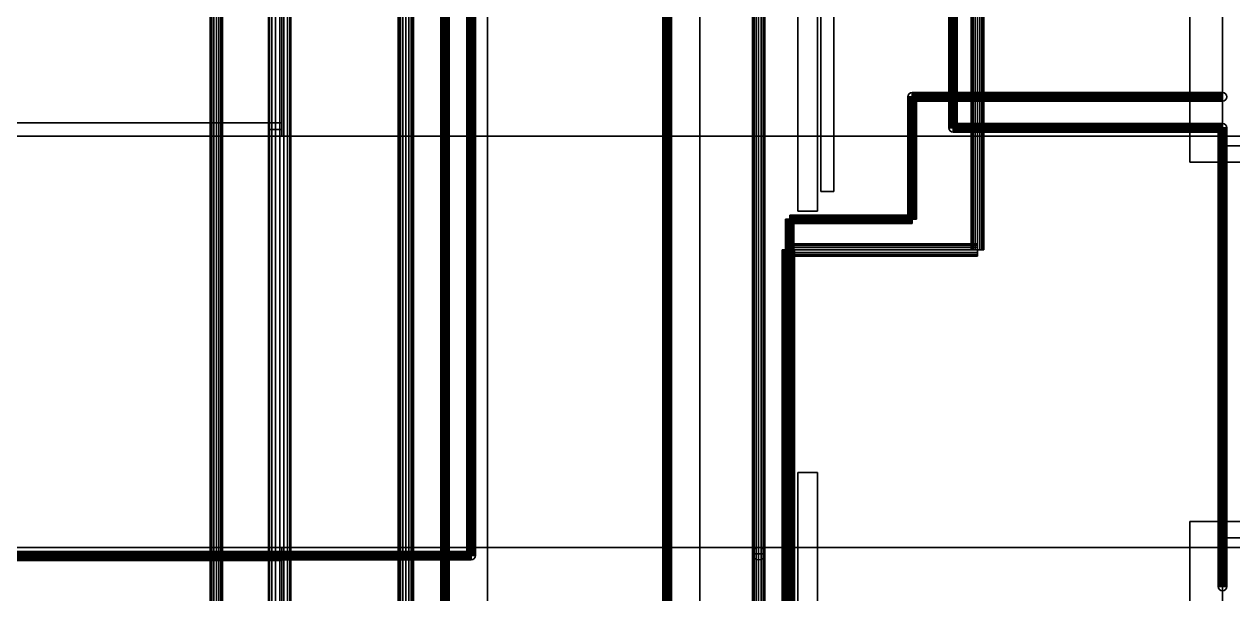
# Model space of a CAD drawing. Header units: millimetres. Extents: x 8500 to 19000, y -3980 to 3980.
# Drawn here: x 11632 to 15332, y -772 to 972 of the extents above; entities that cross this region are included whole.
import ezdxf

# ---------------------------------------------------------------- set-up
doc = ezdxf.new("R2010")
doc.units = ezdxf.units.MM
doc.layers.add('EQUIPMENT', color=7, linetype='Continuous')
doc.layers.add('FUEL', color=7, linetype='Continuous')

msp = doc.modelspace()

# ---------------------------------------------------------------- linework, layer by layer
at = {"layer": 'EQUIPMENT'}
for points in [[(8500, -3980, 880), (19000, -3980, 880), (19000, 3980, 880), (8500, 3980, 880)], [(8500, -3980, 900), (8500, 3980, 900), (19000, 3980, 900), (19000, -3980, 900)], [(14000, 400, 800), (14060, 400, 800), (14060, 3400, 800), (14000, 3400, 800)], [(14000, 400, 2800), (14000, 3400, 2800), (14060, 3400, 2800), (14060, 400, 2800)], [(14000, 400, 800), (14000, 3400, 800), (14000, 3400, 2800), (14000, 400, 2800)], [(14060, 400, 800), (14060, 400, 2800), (14060, 3400, 2800), (14060, 3400, 800)], [(12380, 650, 900), (12420, 650, 900), (12420, 2450, 900), (12380, 2450, 900)], [(12380, 650, 1850), (12380, 2450, 1850), (12420, 2450, 1850), (12420, 650, 1850)], [(12380, 650, 900), (12380, 2450, 900), (12380, 2450, 1850), (12380, 650, 1850)], [(12420, 650, 900), (12420, 650, 1850), (12420, 2450, 1850), (12420, 2450, 900)], [(15200, 550, 900), (16050, 550, 900), (16050, 2400, 900), (15200, 2400, 900)], [(15200, 550, 1100), (15200, 2400, 1100), (16050, 2400, 1100), (16050, 550, 1100)], [(15200, 550, 900), (15200, 2400, 900), (15200, 2400, 1100), (15200, 550, 1100)], [(13050, -2100, 900), (13700, -2100, 900), (13700, 2100, 900), (13050, 2100, 900)], [(13050, -2100, 2650), (13050, 2100, 2650), (13700, 2100, 2650), (13700, -2100, 2650)], [(13050, -2100, 900), (13050, 2100, 900), (13050, 2100, 2650), (13050, -2100, 2650)], [(13700, -2100, 900), (13700, -2100, 2650), (13700, 2100, 2650), (13700, 2100, 900)], [(15300, 600, 1420), (15950, 600, 1420), (15950, 1750, 1420), (15300, 1750, 1420)], [(15300, 600, 1850), (15300, 1750, 1850), (15950, 1750, 1850), (15950, 600, 1850)], [(15300, 600, 1420), (15300, 1750, 1420), (15300, 1750, 1850), (15300, 600, 1850)], [(14070, 460, 920), (14110, 460, 920), (14110, 1260, 920), (14070, 1260, 920)], [(14070, 460, 2800), (14070, 1260, 2800), (14110, 1260, 2800), (14110, 460, 2800)], [(14070, 460, 920), (14070, 1260, 920), (14070, 1260, 2800), (14070, 460, 2800)], [(14110, 460, 920), (14110, 460, 2800), (14110, 1260, 2800), (14110, 1260, 920)], [(9280, 630, 900), (12420, 630, 900), (12420, 670, 900), (9280, 670, 900)], [(9280, 630, 1850), (9280, 670, 1850), (12420, 670, 1850), (12420, 630, 1850)], [(9280, 670, 900), (12420, 670, 900), (12420, 670, 1850), (9280, 670, 1850)], [(12420, 630, 900), (12420, 630, 1850), (12420, 670, 1850), (12420, 670, 900)], [(8500, -630, 900), (19000, -630, 900), (19000, 630, 900), (8500, 630, 900)], [(8500, -630, 2650), (8500, 630, 2650), (19000, 630, 2650), (19000, -630, 2650)], [(8500, 630, 900), (19000, 630, 900), (19000, 630, 2650), (8500, 630, 2650)], [(9280, 630, 900), (9280, 630, 1850), (12420, 630, 1850), (12420, 630, 900)], [(12380, 650, 900), (12380, 650, 1850), (12420, 650, 1850), (12420, 650, 900)], [(15300, 600, 1420), (15300, 600, 1850), (15950, 600, 1850), (15950, 600, 1420)], [(15200, 550, 900), (15200, 550, 1100), (16050, 550, 1100), (16050, 550, 900)], [(14070, 460, 920), (14070, 460, 2800), (14110, 460, 2800), (14110, 460, 920)], [(14000, 400, 800), (14000, 400, 2800), (14060, 400, 2800), (14060, 400, 800)], [(14000, -3980, 800), (14060, -3980, 800), (14060, -400, 800), (14000, -400, 800)], [(14000, -3980, 2800), (14000, -400, 2800), (14060, -400, 2800), (14060, -3980, 2800)], [(14000, -400, 800), (14060, -400, 800), (14060, -400, 2800), (14000, -400, 2800)], [(14000, -3980, 800), (14000, -400, 800), (14000, -400, 2800), (14000, -3980, 2800)], [(14060, -3980, 800), (14060, -3980, 2800), (14060, -400, 2800), (14060, -400, 800)], [(15200, -2400, 900), (16050, -2400, 900), (16050, -550, 900), (15200, -550, 900)], [(15200, -2400, 1100), (15200, -550, 1100), (16050, -550, 1100), (16050, -2400, 1100)], [(15200, -550, 900), (16050, -550, 900), (16050, -550, 1100), (15200, -550, 1100)], [(15200, -2400, 900), (15200, -550, 900), (15200, -550, 1100), (15200, -2400, 1100)], [(15300, -1750, 1420), (15950, -1750, 1420), (15950, -600, 1420), (15300, -600, 1420)], [(15300, -1750, 1850), (15300, -600, 1850), (15950, -600, 1850), (15950, -1750, 1850)], [(15300, -600, 1420), (15950, -600, 1420), (15950, -600, 1850), (15300, -600, 1850)], [(15300, -1750, 1420), (15300, -600, 1420), (15300, -600, 1850), (15300, -1750, 1850)], [(8500, -630, 900), (8500, -630, 2650), (19000, -630, 2650), (19000, -630, 900)], [(9280, -670, 900), (12420, -670, 900), (12420, -630, 900), (9280, -630, 900)], [(9280, -670, 1850), (9280, -630, 1850), (12420, -630, 1850), (12420, -670, 1850)], [(9280, -630, 900), (12420, -630, 900), (12420, -630, 1850), (9280, -630, 1850)], [(12380, -2450, 900), (12420, -2450, 900), (12420, -650, 900), (12380, -650, 900)], [(12380, -2450, 1850), (12380, -650, 1850), (12420, -650, 1850), (12420, -2450, 1850)], [(12380, -650, 900), (12420, -650, 900), (12420, -650, 1850), (12380, -650, 1850)], [(12380, -2450, 900), (12380, -650, 900), (12380, -650, 1850), (12380, -2450, 1850)], [(12420, -670, 900), (12420, -670, 1850), (12420, -630, 1850), (12420, -630, 900)], [(12420, -2450, 900), (12420, -2450, 1850), (12420, -650, 1850), (12420, -650, 900)], [(9280, -670, 900), (9280, -670, 1850), (12420, -670, 1850), (12420, -670, 900)]]:
    msp.add_3dface(points, dxfattribs=at)
at = {"layer": 'FUEL'}
for points in [[(12382.6, 3840, 2713), (12380, 3840, 2700), (12380, -2250, 2700), (12382.6, -2250, 2713)], [(12380, 3840, 2700), (12382.6, 3840, 2687), (12382.6, -2250, 2687), (12380, -2250, 2700)], [(12390, 3840, 2724), (12382.6, 3840, 2713), (12382.6, -2250, 2713), (12390, -2250, 2724)], [(12382.6, 3840, 2687), (12390, 3840, 2676), (12390, -2250, 2676), (12382.6, -2250, 2687)], [(12401, 3840, 2731.4), (12390, 3840, 2724), (12390, -2250, 2724), (12401, -2250, 2731.4)], [(12390, 3840, 2676), (12401, 3840, 2668.6), (12401, -2250, 2668.6), (12390, -2250, 2676)], [(12414, 3840, 2734), (12401, 3840, 2731.4), (12401, -2250, 2731.4), (12414, -2250, 2734)], [(12401, 3840, 2668.6), (12414, 3840, 2666), (12414, -2250, 2666), (12401, -2250, 2668.6)], [(12427, 3840, 2731.4), (12414, 3840, 2734), (12414, -2250, 2734), (12427, -2250, 2731.4)], [(12414, 3840, 2666), (12427, 3840, 2668.6), (12427, -2250, 2668.6), (12414, -2250, 2666)], [(12438, 3840, 2724), (12427, 3840, 2731.4), (12427, -2250, 2731.4), (12438, -2250, 2724)], [(12427, 3840, 2668.6), (12438, 3840, 2676), (12438, -2250, 2676), (12427, -2250, 2668.6)], [(12445.4, 3840, 2713), (12438, 3840, 2724), (12438, -2250, 2724), (12445.4, -2250, 2713)], [(12438, 3840, 2676), (12445.4, 3840, 2687), (12445.4, -2250, 2687), (12438, -2250, 2676)], [(12448, 3840, 2700), (12445.4, 3840, 2713), (12445.4, -2250, 2713), (12448, -2250, 2700)], [(12445.4, 3840, 2687), (12448, 3840, 2700), (12448, -2250, 2700), (12445.4, -2250, 2687)], [(14532.4, 281, 2678.3), (14531, 281, 2671), (14531, 3830, 2671), (14532.4, 3830, 2678.3)], [(14531, 281, 2671), (14532.4, 281, 2663.7), (14532.4, 3830, 2663.7), (14531, 3830, 2671)], [(14536.6, 281, 2684.4), (14532.4, 281, 2678.3), (14532.4, 3830, 2678.3), (14536.6, 3830, 2684.4)], [(14532.4, 281, 2663.7), (14536.6, 281, 2657.6), (14536.6, 3830, 2657.6), (14532.4, 3830, 2663.7)], [(14542.7, 281, 2688.6), (14536.6, 281, 2684.4), (14536.6, 3830, 2684.4), (14542.7, 3830, 2688.6)], [(14536.6, 281, 2657.6), (14542.7, 281, 2653.4), (14542.7, 3830, 2653.4), (14536.6, 3830, 2657.6)], [(14550, 281, 2690), (14542.7, 281, 2688.6), (14542.7, 3830, 2688.6), (14550, 3830, 2690)], [(14542.7, 281, 2653.4), (14550, 281, 2652), (14550, 3830, 2652), (14542.7, 3830, 2653.4)], [(14557.3, 281, 2688.6), (14550, 281, 2690), (14550, 3830, 2690), (14557.3, 3830, 2688.6)], [(14550, 281, 2652), (14557.3, 281, 2653.4), (14557.3, 3830, 2653.4), (14550, 3830, 2652)], [(14563.4, 281, 2684.4), (14557.3, 281, 2688.6), (14557.3, 3830, 2688.6), (14563.4, 3830, 2684.4)], [(14557.3, 281, 2653.4), (14563.4, 281, 2657.6), (14563.4, 3830, 2657.6), (14557.3, 3830, 2653.4)], [(14567.6, 281, 2678.3), (14563.4, 281, 2684.4), (14563.4, 3830, 2684.4), (14567.6, 3830, 2678.3)], [(14563.4, 281, 2657.6), (14567.6, 281, 2663.7), (14567.6, 3830, 2663.7), (14563.4, 3830, 2657.6)], [(14569, 281, 2671), (14567.6, 281, 2678.3), (14567.6, 3830, 2678.3), (14569, 3830, 2671)], [(14567.6, 281, 2663.7), (14569, 281, 2671), (14569, 3830, 2671), (14567.6, 3830, 2663.7)], [(12202.4, 3710, 2688.3), (12201, 3710, 2681), (12201, -3170, 2681), (12202.4, -3170, 2688.3)], [(12201, 3710, 2681), (12202.4, 3710, 2673.7), (12202.4, -3170, 2673.7), (12201, -3170, 2681)], [(12206.6, 3710, 2694.4), (12202.4, 3710, 2688.3), (12202.4, -3170, 2688.3), (12206.6, -3170, 2694.4)], [(12202.4, 3710, 2673.7), (12206.6, 3710, 2667.6), (12206.6, -3170, 2667.6), (12202.4, -3170, 2673.7)], [(12212.7, 3710, 2698.6), (12206.6, 3710, 2694.4), (12206.6, -3170, 2694.4), (12212.7, -3170, 2698.6)], [(12206.6, 3710, 2667.6), (12212.7, 3710, 2663.4), (12212.7, -3170, 2663.4), (12206.6, -3170, 2667.6)], [(12220, 3710, 2700), (12212.7, 3710, 2698.6), (12212.7, -3170, 2698.6), (12220, -3170, 2700)], [(12212.7, 3710, 2663.4), (12220, 3710, 2662), (12220, -3170, 2662), (12212.7, -3170, 2663.4)], [(12227.3, 3710, 2698.6), (12220, 3710, 2700), (12220, -3170, 2700), (12227.3, -3170, 2698.6)], [(12220, 3710, 2662), (12227.3, 3710, 2663.4), (12227.3, -3170, 2663.4), (12220, -3170, 2662)], [(12233.4, 3710, 2694.4), (12227.3, 3710, 2698.6), (12227.3, -3170, 2698.6), (12233.4, -3170, 2694.4)], [(12227.3, 3710, 2663.4), (12233.4, 3710, 2667.6), (12233.4, -3170, 2667.6), (12227.3, -3170, 2663.4)], [(12237.6, 3710, 2688.3), (12233.4, 3710, 2694.4), (12233.4, -3170, 2694.4), (12237.6, -3170, 2688.3)], [(12233.4, 3710, 2667.6), (12237.6, 3710, 2673.7), (12237.6, -3170, 2673.7), (12233.4, -3170, 2667.6)], [(12239, 3710, 2681), (12237.6, 3710, 2688.3), (12237.6, -3170, 2688.3), (12239, -3170, 2681)], [(12237.6, 3710, 2673.7), (12239, 3710, 2681), (12239, -3170, 2681), (12237.6, -3170, 2673.7)], [(13588, -2780, 2705), (13587, -2780, 2700), (13587, 3500, 2700), (13588, 3500, 2705)], [(13587, -2780, 2700), (13588, -2780, 2695), (13588, 3500, 2695), (13587, 3500, 2700)], [(13590.8, -2780, 2709.2), (13588, -2780, 2705), (13588, 3500, 2705), (13590.8, 3500, 2709.2)], [(13588, -2780, 2695), (13590.8, -2780, 2690.8), (13590.8, 3500, 2690.8), (13588, 3500, 2695)], [(13595, -2780, 2712), (13590.8, -2780, 2709.2), (13590.8, 3500, 2709.2), (13595, 3500, 2712)], [(13590.8, -2780, 2690.8), (13595, -2780, 2688), (13595, 3500, 2688), (13590.8, 3500, 2690.8)], [(13600, -2780, 2713), (13595, -2780, 2712), (13595, 3500, 2712), (13600, 3500, 2713)], [(13595, -2780, 2688), (13600, -2780, 2687), (13600, 3500, 2687), (13595, 3500, 2688)], [(13605, -2780, 2712), (13600, -2780, 2713), (13600, 3500, 2713), (13605, 3500, 2712)], [(13600, -2780, 2687), (13605, -2780, 2688), (13605, 3500, 2688), (13600, 3500, 2687)], [(13609.2, -2780, 2709.2), (13605, -2780, 2712), (13605, 3500, 2712), (13609.2, 3500, 2709.2)], [(13605, -2780, 2688), (13609.2, -2780, 2690.8), (13609.2, 3500, 2690.8), (13605, 3500, 2688)], [(13612, -2780, 2705), (13609.2, -2780, 2709.2), (13609.2, 3500, 2709.2), (13612, 3500, 2705)], [(13609.2, -2780, 2690.8), (13612, -2780, 2695), (13612, 3500, 2695), (13609.2, 3500, 2690.8)], [(13613, -2780, 2700), (13612, -2780, 2705), (13612, 3500, 2705), (13613, 3500, 2700)], [(13612, -2780, 2695), (13613, -2780, 2700), (13613, 3500, 2700), (13612, 3500, 2695)], [(14463, 3500, 2705), (14462, 3500, 2700), (14462, 655, 2700), (14463, 655, 2705)], [(14462, 3500, 2700), (14463, 3500, 2695), (14463, 655, 2695), (14462, 655, 2700)], [(14465.8, 3500, 2709.2), (14463, 3500, 2705), (14463, 655, 2705), (14465.8, 655, 2709.2)], [(14463, 3500, 2695), (14465.8, 3500, 2690.8), (14465.8, 655, 2690.8), (14463, 655, 2695)], [(14470, 3500, 2712), (14465.8, 3500, 2709.2), (14465.8, 655, 2709.2), (14470, 655, 2712)], [(14465.8, 3500, 2690.8), (14470, 3500, 2688), (14470, 655, 2688), (14465.8, 655, 2690.8)], [(14475, 3500, 2713), (14470, 3500, 2712), (14470, 655, 2712), (14475, 655, 2713)], [(14470, 3500, 2688), (14475, 3500, 2687), (14475, 655, 2687), (14470, 655, 2688)], [(14480, 3500, 2712), (14475, 3500, 2713), (14475, 655, 2713), (14480, 655, 2712)], [(14475, 3500, 2687), (14480, 3500, 2688), (14480, 655, 2688), (14475, 655, 2687)], [(14484.2, 3500, 2709.2), (14480, 3500, 2712), (14480, 655, 2712), (14484.2, 655, 2709.2)], [(14480, 3500, 2688), (14484.2, 3500, 2690.8), (14484.2, 655, 2690.8), (14480, 655, 2688)], [(14487, 3500, 2705), (14484.2, 3500, 2709.2), (14484.2, 655, 2709.2), (14487, 655, 2705)], [(14484.2, 3500, 2690.8), (14487, 3500, 2695), (14487, 655, 2695), (14484.2, 655, 2690.8)], [(14488, 3500, 2700), (14487, 3500, 2705), (14487, 655, 2705), (14488, 655, 2700)], [(14487, 3500, 2695), (14488, 3500, 2700), (14488, 655, 2700), (14487, 655, 2695)], [(12988, -655, 2705), (12987, -655, 2700), (12987, 3050, 2700), (12988, 3050, 2705)], [(12987, -655, 2700), (12988, -655, 2695), (12988, 3050, 2695), (12987, 3050, 2700)], [(12990.8, -655, 2709.2), (12988, -655, 2705), (12988, 3050, 2705), (12990.8, 3050, 2709.2)], [(12988, -655, 2695), (12990.8, -655, 2690.8), (12990.8, 3050, 2690.8), (12988, 3050, 2695)], [(12995, -655, 2712), (12990.8, -655, 2709.2), (12990.8, 3050, 2709.2), (12995, 3050, 2712)], [(12990.8, -655, 2690.8), (12995, -655, 2688), (12995, 3050, 2688), (12990.8, 3050, 2690.8)], [(13000, -655, 2713), (12995, -655, 2712), (12995, 3050, 2712), (13000, 3050, 2713)], [(12995, -655, 2688), (13000, -655, 2687), (13000, 3050, 2687), (12995, 3050, 2688)], [(13005, -655, 2712), (13000, -655, 2713), (13000, 3050, 2713), (13005, 3050, 2712)], [(13000, -655, 2687), (13005, -655, 2688), (13005, 3050, 2688), (13000, 3050, 2687)], [(13009.2, -655, 2709.2), (13005, -655, 2712), (13005, 3050, 2712), (13009.2, 3050, 2709.2)], [(13005, -655, 2688), (13009.2, -655, 2690.8), (13009.2, 3050, 2690.8), (13005, 3050, 2688)], [(13012, -655, 2705), (13009.2, -655, 2709.2), (13009.2, 3050, 2709.2), (13012, 3050, 2705)], [(13009.2, -655, 2690.8), (13012, -655, 2695), (13012, 3050, 2695), (13009.2, 3050, 2690.8)], [(13013, -655, 2700), (13012, -655, 2705), (13012, 3050, 2705), (13013, 3050, 2700)], [(13012, -655, 2695), (13013, -655, 2700), (13013, 3050, 2700), (13012, 3050, 2695)], [(12908, 2850, 2680), (12907, 2850, 2675), (12907, -3170, 2675), (12908, -3170, 2680)], [(12907, 2850, 2675), (12908, 2850, 2670), (12908, -3170, 2670), (12907, -3170, 2675)], [(12910.8, 2850, 2684.2), (12908, 2850, 2680), (12908, -3170, 2680), (12910.8, -3170, 2684.2)], [(12908, 2850, 2670), (12910.8, 2850, 2665.8), (12910.8, -3170, 2665.8), (12908, -3170, 2670)], [(12915, 2850, 2687), (12910.8, 2850, 2684.2), (12910.8, -3170, 2684.2), (12915, -3170, 2687)], [(12910.8, 2850, 2665.8), (12915, 2850, 2663), (12915, -3170, 2663), (12910.8, -3170, 2665.8)], [(12920, 2850, 2688), (12915, 2850, 2687), (12915, -3170, 2687), (12920, -3170, 2688)], [(12915, 2850, 2663), (12920, 2850, 2662), (12920, -3170, 2662), (12915, -3170, 2663)], [(12925, 2850, 2687), (12920, 2850, 2688), (12920, -3170, 2688), (12925, -3170, 2687)], [(12920, 2850, 2662), (12925, 2850, 2663), (12925, -3170, 2663), (12920, -3170, 2662)], [(12929.2, 2850, 2684.2), (12925, 2850, 2687), (12925, -3170, 2687), (12929.2, -3170, 2684.2)], [(12925, 2850, 2663), (12929.2, 2850, 2665.8), (12929.2, -3170, 2665.8), (12925, -3170, 2663)], [(12932, 2850, 2680), (12929.2, 2850, 2684.2), (12929.2, -3170, 2684.2), (12932, -3170, 2680)], [(12929.2, 2850, 2665.8), (12932, 2850, 2670), (12932, -3170, 2670), (12929.2, -3170, 2665.8)], [(12933, 2850, 2675), (12932, 2850, 2680), (12932, -3170, 2680), (12933, -3170, 2675)], [(12932, 2850, 2670), (12933, 2850, 2675), (12933, -3170, 2675), (12932, -3170, 2670)], [(13862.4, -649, 2678.3), (13861, -649, 2671), (13861, 2281, 2671), (13862.4, 2281, 2678.3)], [(13861, -649, 2671), (13862.4, -649, 2663.7), (13862.4, 2281, 2663.7), (13861, 2281, 2671)], [(13866.6, -649, 2684.4), (13862.4, -649, 2678.3), (13862.4, 2281, 2678.3), (13866.6, 2281, 2684.4)], [(13862.4, -649, 2663.7), (13866.6, -649, 2657.6), (13866.6, 2281, 2657.6), (13862.4, 2281, 2663.7)], [(13872.7, -649, 2688.6), (13866.6, -649, 2684.4), (13866.6, 2281, 2684.4), (13872.7, 2281, 2688.6)], [(13866.6, -649, 2657.6), (13872.7, -649, 2653.4), (13872.7, 2281, 2653.4), (13866.6, 2281, 2657.6)], [(13880, -649, 2690), (13872.7, -649, 2688.6), (13872.7, 2281, 2688.6), (13880, 2281, 2690)], [(13872.7, -649, 2653.4), (13880, -649, 2652), (13880, 2281, 2652), (13872.7, 2281, 2653.4)], [(13887.3, -649, 2688.6), (13880, -649, 2690), (13880, 2281, 2690), (13887.3, 2281, 2688.6)], [(13880, -649, 2652), (13887.3, -649, 2653.4), (13887.3, 2281, 2653.4), (13880, 2281, 2652)], [(13893.4, -649, 2684.4), (13887.3, -649, 2688.6), (13887.3, 2281, 2688.6), (13893.4, 2281, 2684.4)], [(13887.3, -649, 2653.4), (13893.4, -649, 2657.6), (13893.4, 2281, 2657.6), (13887.3, 2281, 2653.4)], [(13897.6, -649, 2678.3), (13893.4, -649, 2684.4), (13893.4, 2281, 2684.4), (13897.6, 2281, 2678.3)], [(13893.4, -649, 2657.6), (13897.6, -649, 2663.7), (13897.6, 2281, 2663.7), (13893.4, 2281, 2657.6)], [(13899, -649, 2671), (13897.6, -649, 2678.3), (13897.6, 2281, 2678.3), (13899, 2281, 2671)], [(13897.6, -649, 2663.7), (13899, -649, 2671), (13899, 2281, 2671), (13897.6, 2281, 2663.7)], [(12778.6, -2940, 2684.1), (12776.8, -2940, 2675.2), (12776.8, 2250, 2675.2), (12778.6, 2250, 2684.1)], [(12776.8, -2940, 2675.2), (12778.6, -2940, 2666.3), (12778.6, 2250, 2666.3), (12776.8, 2250, 2675.2)], [(12783.6, -2940, 2691.6), (12778.6, -2940, 2684.1), (12778.6, 2250, 2684.1), (12783.6, 2250, 2691.6)], [(12778.6, -2940, 2666.3), (12783.6, -2940, 2658.8), (12783.6, 2250, 2658.8), (12778.6, 2250, 2666.3)], [(12791.1, -2940, 2696.6), (12783.6, -2940, 2691.6), (12783.6, 2250, 2691.6), (12791.1, 2250, 2696.6)], [(12783.6, -2940, 2658.8), (12791.1, -2940, 2653.8), (12791.1, 2250, 2653.8), (12783.6, 2250, 2658.8)], [(12800, -2940, 2698.4), (12791.1, -2940, 2696.6), (12791.1, 2250, 2696.6), (12800, 2250, 2698.4)], [(12791.1, -2940, 2653.8), (12800, -2940, 2652), (12800, 2250, 2652), (12791.1, 2250, 2653.8)], [(12808.9, -2940, 2696.6), (12800, -2940, 2698.4), (12800, 2250, 2698.4), (12808.9, 2250, 2696.6)], [(12800, -2940, 2652), (12808.9, -2940, 2653.8), (12808.9, 2250, 2653.8), (12800, 2250, 2652)], [(12816.4, -2940, 2691.6), (12808.9, -2940, 2696.6), (12808.9, 2250, 2696.6), (12816.4, 2250, 2691.6)], [(12808.9, -2940, 2653.8), (12816.4, -2940, 2658.8), (12816.4, 2250, 2658.8), (12808.9, 2250, 2653.8)], [(12821.4, -2940, 2684.1), (12816.4, -2940, 2691.6), (12816.4, 2250, 2691.6), (12821.4, 2250, 2684.1)], [(12816.4, -2940, 2658.8), (12821.4, -2940, 2666.3), (12821.4, 2250, 2666.3), (12816.4, 2250, 2658.8)], [(12823.2, -2940, 2675.2), (12821.4, -2940, 2684.1), (12821.4, 2250, 2684.1), (12823.2, 2250, 2675.2)], [(12821.4, -2940, 2666.3), (12823.2, -2940, 2675.2), (12823.2, 2250, 2675.2), (12821.4, 2250, 2666.3)], [(14338, 755, 2750), (14337, 750, 2750), (14337, 750, 2180), (14338, 755, 2180)], [(14338, 375, 2755), (14337, 375, 2750), (14337, 750, 2750), (14338, 750, 2755)], [(14337, 375, 2750), (14338, 375, 2745), (14338, 750, 2745), (14337, 750, 2750)], [(14337, 750, 2750), (14338, 745, 2750), (14338, 745, 2180), (14337, 750, 2180)], [(14340.8, 759.2, 2750), (14338, 755, 2750), (14338, 755, 2180), (14340.8, 759.2, 2180)], [(14340.8, 375, 2759.2), (14338, 375, 2755), (14338, 750, 2755), (14340.8, 750, 2759.2)], [(14338, 375, 2745), (14340.8, 375, 2740.8), (14340.8, 750, 2740.8), (14338, 750, 2745)], [(14338, 745, 2750), (14340.8, 740.8, 2750), (14340.8, 740.8, 2180), (14338, 745, 2180)], [(14345, 762, 2750), (14340.8, 759.2, 2750), (14340.8, 759.2, 2180), (14345, 762, 2180)], [(14345, 375, 2762), (14340.8, 375, 2759.2), (14340.8, 750, 2759.2), (14345, 750, 2762)], [(14340.8, 375, 2740.8), (14345, 375, 2738), (14345, 750, 2738), (14340.8, 750, 2740.8)], [(14340.8, 740.8, 2750), (14345, 738, 2750), (14345, 738, 2180), (14340.8, 740.8, 2180)], [(14350, 763, 2750), (14345, 762, 2750), (14345, 762, 2180), (14350, 763, 2180)], [(14350, 375, 2763), (14345, 375, 2762), (14345, 750, 2762), (14350, 750, 2763)], [(14345, 375, 2738), (14350, 375, 2737), (14350, 750, 2737), (14345, 750, 2738)], [(14355, 762, 2750), (14350, 763, 2750), (14350, 763, 2180), (14355, 762, 2180)], [(14350, 763, 2180), (14350, 762, 2185), (15300, 762, 2185), (15300, 763, 2180)], [(14350, 762, 2175), (14350, 763, 2180), (15300, 763, 2180), (15300, 762, 2175)], [(14350, 762, 2185), (14350, 759.2, 2189.2), (15300, 759.2, 2189.2), (15300, 762, 2185)], [(14350, 759.2, 2170.8), (14350, 762, 2175), (15300, 762, 2175), (15300, 759.2, 2170.8)], [(14350, 759.2, 2189.2), (14350, 755, 2192), (15300, 755, 2192), (15300, 759.2, 2189.2)], [(14350, 755, 2168), (14350, 759.2, 2170.8), (15300, 759.2, 2170.8), (15300, 755, 2168)], [(14350, 755, 2192), (14350, 750, 2193), (15300, 750, 2193), (15300, 755, 2192)], [(14350, 750, 2167), (14350, 755, 2168), (15300, 755, 2168), (15300, 750, 2167)], [(14355, 375, 2762), (14350, 375, 2763), (14350, 750, 2763), (14355, 750, 2762)], [(14350, 375, 2737), (14355, 375, 2738), (14355, 750, 2738), (14350, 750, 2737)], [(14350, 750, 2193), (14350, 745, 2192), (15300, 745, 2192), (15300, 750, 2193)], [(14350, 745, 2168), (14350, 750, 2167), (15300, 750, 2167), (15300, 745, 2168)], [(14350, 745, 2192), (14350, 740.8, 2189.2), (15300, 740.8, 2189.2), (15300, 745, 2192)], [(14350, 740.8, 2170.8), (14350, 745, 2168), (15300, 745, 2168), (15300, 740.8, 2170.8)], [(14350, 740.8, 2189.2), (14350, 738, 2185), (15300, 738, 2185), (15300, 740.8, 2189.2)], [(14350, 738, 2175), (14350, 740.8, 2170.8), (15300, 740.8, 2170.8), (15300, 738, 2175)], [(14359.2, 759.2, 2750), (14355, 762, 2750), (14355, 762, 2180), (14359.2, 759.2, 2180)], [(14359.2, 375, 2759.2), (14355, 375, 2762), (14355, 750, 2762), (14359.2, 750, 2759.2)], [(14355, 375, 2738), (14359.2, 375, 2740.8), (14359.2, 750, 2740.8), (14355, 750, 2738)], [(14355, 738, 2750), (14359.2, 740.8, 2750), (14359.2, 740.8, 2180), (14355, 738, 2180)], [(14362, 755, 2750), (14359.2, 759.2, 2750), (14359.2, 759.2, 2180), (14362, 755, 2180)], [(14362, 375, 2755), (14359.2, 375, 2759.2), (14359.2, 750, 2759.2), (14362, 750, 2755)], [(14359.2, 375, 2740.8), (14362, 375, 2745), (14362, 750, 2745), (14359.2, 750, 2740.8)], [(14359.2, 740.8, 2750), (14362, 745, 2750), (14362, 745, 2180), (14359.2, 740.8, 2180)], [(14363, 750, 2750), (14362, 755, 2750), (14362, 755, 2180), (14363, 750, 2180)], [(14363, 375, 2750), (14362, 375, 2755), (14362, 750, 2755), (14363, 750, 2750)], [(14362, 375, 2745), (14363, 375, 2750), (14363, 750, 2750), (14362, 750, 2745)], [(14362, 745, 2750), (14363, 750, 2750), (14363, 750, 2180), (14362, 745, 2180)], [(15288, 755, 2180), (15287, 750, 2180), (15287, 750, 2000), (15288, 755, 2000)], [(15287, 750, 2180), (15288, 745, 2180), (15288, 745, 2000), (15287, 750, 2000)], [(15290.8, 759.2, 2180), (15288, 755, 2180), (15288, 755, 2000), (15290.8, 759.2, 2000)], [(15288, 745, 2180), (15290.8, 740.8, 2180), (15290.8, 740.8, 2000), (15288, 745, 2000)], [(15295, 762, 2180), (15290.8, 759.2, 2180), (15290.8, 759.2, 2000), (15295, 762, 2000)], [(15290.8, 740.8, 2180), (15295, 738, 2180), (15295, 738, 2000), (15290.8, 740.8, 2000)], [(15300, 763, 2180), (15295, 762, 2180), (15295, 762, 2000), (15300, 763, 2000)], [(15305, 762, 2180), (15300, 763, 2180), (15300, 763, 2000), (15305, 762, 2000)], [(15309.2, 759.2, 2180), (15305, 762, 2180), (15305, 762, 2000), (15309.2, 759.2, 2000)], [(15305, 738, 2180), (15309.2, 740.8, 2180), (15309.2, 740.8, 2000), (15305, 738, 2000)], [(15312, 755, 2180), (15309.2, 759.2, 2180), (15309.2, 759.2, 2000), (15312, 755, 2000)], [(15309.2, 740.8, 2180), (15312, 745, 2180), (15312, 745, 2000), (15309.2, 740.8, 2000)], [(15313, 750, 2180), (15312, 755, 2180), (15312, 755, 2000), (15313, 750, 2000)], [(15312, 745, 2180), (15313, 750, 2180), (15313, 750, 2000), (15312, 745, 2000)], [(14345, 738, 2750), (14350, 737, 2750), (14350, 737, 2180), (14345, 738, 2180)], [(14350, 737, 2750), (14355, 738, 2750), (14355, 738, 2180), (14350, 737, 2180)], [(14350, 738, 2185), (14350, 737, 2180), (15300, 737, 2180), (15300, 738, 2185)], [(14350, 737, 2180), (14350, 738, 2175), (15300, 738, 2175), (15300, 737, 2180)], [(15295, 738, 2180), (15300, 737, 2180), (15300, 737, 2000), (15295, 738, 2000)], [(15300, 737, 2180), (15305, 738, 2180), (15305, 738, 2000), (15300, 737, 2000)], [(14470, 667, 2700), (14465.8, 664.2, 2700), (14465.8, 664.2, 2625), (14470, 667, 2625)], [(14475, 668, 2700), (14470, 667, 2700), (14470, 667, 2625), (14475, 668, 2625)], [(14480, 667, 2700), (14475, 668, 2700), (14475, 668, 2625), (14480, 667, 2625)], [(14475, 668, 2625), (14475, 667, 2630), (15300, 667, 2630), (15300, 668, 2625)], [(14475, 667, 2620), (14475, 668, 2625), (15300, 668, 2625), (15300, 667, 2620)], [(14475, 667, 2630), (14475, 664.2, 2634.2), (15300, 664.2, 2634.2), (15300, 667, 2630)], [(14475, 664.2, 2615.8), (14475, 667, 2620), (15300, 667, 2620), (15300, 664.2, 2615.8)], [(14484.2, 664.2, 2700), (14480, 667, 2700), (14480, 667, 2625), (14484.2, 664.2, 2625)], [(15295, 667, 2625), (15290.8, 664.2, 2625), (15290.8, 664.2, 2665), (15295, 667, 2665)], [(15300, 668, 2625), (15295, 667, 2625), (15295, 667, 2665), (15300, 668, 2665)], [(15305, 667, 2625), (15300, 668, 2625), (15300, 668, 2665), (15305, 667, 2665)], [(15309.2, 664.2, 2625), (15305, 667, 2625), (15305, 667, 2665), (15309.2, 664.2, 2665)], [(14463, 660, 2700), (14462, 655, 2700), (14462, 655, 2625), (14463, 660, 2625)], [(14462, 655, 2700), (14463, 650, 2700), (14463, 650, 2625), (14462, 655, 2625)], [(14465.8, 664.2, 2700), (14463, 660, 2700), (14463, 660, 2625), (14465.8, 664.2, 2625)], [(14463, 650, 2700), (14465.8, 645.8, 2700), (14465.8, 645.8, 2625), (14463, 650, 2625)], [(14465.8, 645.8, 2700), (14470, 643, 2700), (14470, 643, 2625), (14465.8, 645.8, 2625)], [(14470, 643, 2700), (14475, 642, 2700), (14475, 642, 2625), (14470, 643, 2625)], [(14475, 664.2, 2634.2), (14475, 660, 2637), (15300, 660, 2637), (15300, 664.2, 2634.2)], [(14475, 660, 2613), (14475, 664.2, 2615.8), (15300, 664.2, 2615.8), (15300, 660, 2613)], [(14475, 660, 2637), (14475, 655, 2638), (15300, 655, 2638), (15300, 660, 2637)], [(14475, 655, 2612), (14475, 660, 2613), (15300, 660, 2613), (15300, 655, 2612)], [(14475, 655, 2638), (14475, 650, 2637), (15300, 650, 2637), (15300, 655, 2638)], [(14475, 650, 2613), (14475, 655, 2612), (15300, 655, 2612), (15300, 650, 2613)], [(14475, 650, 2637), (14475, 645.8, 2634.2), (15300, 645.8, 2634.2), (15300, 650, 2637)], [(14475, 645.8, 2615.8), (14475, 650, 2613), (15300, 650, 2613), (15300, 645.8, 2615.8)], [(14475, 645.8, 2634.2), (14475, 643, 2630), (15300, 643, 2630), (15300, 645.8, 2634.2)], [(14475, 643, 2620), (14475, 645.8, 2615.8), (15300, 645.8, 2615.8), (15300, 643, 2620)], [(14475, 642, 2700), (14480, 643, 2700), (14480, 643, 2625), (14475, 642, 2625)], [(14475, 643, 2630), (14475, 642, 2625), (15300, 642, 2625), (15300, 643, 2630)], [(14475, 642, 2625), (14475, 643, 2620), (15300, 643, 2620), (15300, 642, 2625)], [(14480, 643, 2700), (14484.2, 645.8, 2700), (14484.2, 645.8, 2625), (14480, 643, 2625)], [(14487, 660, 2700), (14484.2, 664.2, 2700), (14484.2, 664.2, 2625), (14487, 660, 2625)], [(14484.2, 645.8, 2700), (14487, 650, 2700), (14487, 650, 2625), (14484.2, 645.8, 2625)], [(14488, 655, 2700), (14487, 660, 2700), (14487, 660, 2625), (14488, 655, 2625)], [(14487, 650, 2700), (14488, 655, 2700), (14488, 655, 2625), (14487, 650, 2625)], [(15288, 660, 2625), (15287, 655, 2625), (15287, 655, 2665), (15288, 660, 2665)], [(15287, 655, 2625), (15288, 650, 2625), (15288, 650, 2665), (15287, 655, 2665)], [(15288, 655, 2670), (15287, 655, 2665), (15287, -750, 2665), (15288, -750, 2670)], [(15287, 655, 2665), (15288, 655, 2660), (15288, -750, 2660), (15287, -750, 2665)], [(15290.8, 664.2, 2625), (15288, 660, 2625), (15288, 660, 2665), (15290.8, 664.2, 2665)], [(15290.8, 655, 2674.2), (15288, 655, 2670), (15288, -750, 2670), (15290.8, -750, 2674.2)], [(15288, 655, 2660), (15290.8, 655, 2655.8), (15290.8, -750, 2655.8), (15288, -750, 2660)], [(15288, 650, 2625), (15290.8, 645.8, 2625), (15290.8, 645.8, 2665), (15288, 650, 2665)], [(15295, 655, 2677), (15290.8, 655, 2674.2), (15290.8, -750, 2674.2), (15295, -750, 2677)], [(15290.8, 655, 2655.8), (15295, 655, 2653), (15295, -750, 2653), (15290.8, -750, 2655.8)], [(15290.8, 645.8, 2625), (15295, 643, 2625), (15295, 643, 2665), (15290.8, 645.8, 2665)], [(15300, 655, 2678), (15295, 655, 2677), (15295, -750, 2677), (15300, -750, 2678)], [(15295, 655, 2653), (15300, 655, 2652), (15300, -750, 2652), (15295, -750, 2653)], [(15295, 643, 2625), (15300, 642, 2625), (15300, 642, 2665), (15295, 643, 2665)], [(15305, 655, 2677), (15300, 655, 2678), (15300, -750, 2678), (15305, -750, 2677)], [(15300, 655, 2652), (15305, 655, 2653), (15305, -750, 2653), (15300, -750, 2652)], [(15300, 642, 2625), (15305, 643, 2625), (15305, 643, 2665), (15300, 642, 2665)], [(15309.2, 655, 2674.2), (15305, 655, 2677), (15305, -750, 2677), (15309.2, -750, 2674.2)], [(15305, 655, 2653), (15309.2, 655, 2655.8), (15309.2, -750, 2655.8), (15305, -750, 2653)], [(15305, 643, 2625), (15309.2, 645.8, 2625), (15309.2, 645.8, 2665), (15305, 643, 2665)], [(15312, 660, 2625), (15309.2, 664.2, 2625), (15309.2, 664.2, 2665), (15312, 660, 2665)], [(15312, 655, 2670), (15309.2, 655, 2674.2), (15309.2, -750, 2674.2), (15312, -750, 2670)], [(15309.2, 655, 2655.8), (15312, 655, 2660), (15312, -750, 2660), (15309.2, -750, 2655.8)], [(15309.2, 645.8, 2625), (15312, 650, 2625), (15312, 650, 2665), (15309.2, 645.8, 2665)], [(15313, 655, 2625), (15312, 660, 2625), (15312, 660, 2665), (15313, 655, 2665)], [(15312, 650, 2625), (15313, 655, 2625), (15313, 655, 2665), (15312, 650, 2665)], [(15313, 655, 2665), (15312, 655, 2670), (15312, -750, 2670), (15313, -750, 2665)], [(15312, 655, 2660), (15313, 655, 2665), (15313, -750, 2665), (15312, -750, 2660)], [(13963, -2880, 2755), (13962, -2880, 2750), (13962, 375, 2750), (13963, 375, 2755)], [(13962, -2880, 2750), (13963, -2880, 2745), (13963, 375, 2745), (13962, 375, 2750)], [(13965.8, -2880, 2759.2), (13963, -2880, 2755), (13963, 375, 2755), (13965.8, 375, 2759.2)], [(13963, -2880, 2745), (13965.8, -2880, 2740.8), (13965.8, 375, 2740.8), (13963, 375, 2745)], [(13970, -2880, 2762), (13965.8, -2880, 2759.2), (13965.8, 375, 2759.2), (13970, 375, 2762)], [(13965.8, -2880, 2740.8), (13970, -2880, 2738), (13970, 375, 2738), (13965.8, 375, 2740.8)], [(13975, -2880, 2763), (13970, -2880, 2762), (13970, 375, 2762), (13975, 375, 2763)], [(13970, -2880, 2738), (13975, -2880, 2737), (13975, 375, 2737), (13970, 375, 2738)], [(13975, 388, 2750), (13975, 387, 2755), (14350, 387, 2755), (14350, 388, 2750)], [(13975, 387, 2745), (13975, 388, 2750), (14350, 388, 2750), (14350, 387, 2745)], [(13975, 387, 2755), (13975, 384.2, 2759.2), (14350, 384.2, 2759.2), (14350, 387, 2755)], [(13975, 384.2, 2740.8), (13975, 387, 2745), (14350, 387, 2745), (14350, 384.2, 2740.8)], [(13975, 384.2, 2759.2), (13975, 380, 2762), (14350, 380, 2762), (14350, 384.2, 2759.2)], [(13975, 380, 2738), (13975, 384.2, 2740.8), (14350, 384.2, 2740.8), (14350, 380, 2738)], [(13975, 380, 2762), (13975, 375, 2763), (14350, 375, 2763), (14350, 380, 2762)], [(13975, 375, 2737), (13975, 380, 2738), (14350, 380, 2738), (14350, 375, 2737)], [(13980, -2880, 2762), (13975, -2880, 2763), (13975, 375, 2763), (13980, 375, 2762)], [(13975, -2880, 2737), (13980, -2880, 2738), (13980, 375, 2738), (13975, 375, 2737)], [(13975, 375, 2763), (13975, 370, 2762), (14350, 370, 2762), (14350, 375, 2763)], [(13975, 370, 2738), (13975, 375, 2737), (14350, 375, 2737), (14350, 370, 2738)], [(13975, 370, 2762), (13975, 365.8, 2759.2), (14350, 365.8, 2759.2), (14350, 370, 2762)], [(13975, 365.8, 2740.8), (13975, 370, 2738), (14350, 370, 2738), (14350, 365.8, 2740.8)], [(13984.2, -2880, 2759.2), (13980, -2880, 2762), (13980, 375, 2762), (13984.2, 375, 2759.2)], [(13980, -2880, 2738), (13984.2, -2880, 2740.8), (13984.2, 375, 2740.8), (13980, 375, 2738)], [(13987, -2880, 2755), (13984.2, -2880, 2759.2), (13984.2, 375, 2759.2), (13987, 375, 2755)], [(13984.2, -2880, 2740.8), (13987, -2880, 2745), (13987, 375, 2745), (13984.2, 375, 2740.8)], [(13988, -2880, 2750), (13987, -2880, 2755), (13987, 375, 2755), (13988, 375, 2750)], [(13987, -2880, 2745), (13988, -2880, 2750), (13988, 375, 2750), (13987, 375, 2745)], [(13975, 365.8, 2759.2), (13975, 363, 2755), (14350, 363, 2755), (14350, 365.8, 2759.2)], [(13975, 363, 2745), (13975, 365.8, 2740.8), (14350, 365.8, 2740.8), (14350, 363, 2745)], [(13975, 363, 2755), (13975, 362, 2750), (14350, 362, 2750), (14350, 363, 2755)], [(13975, 362, 2750), (13975, 363, 2745), (14350, 363, 2745), (14350, 362, 2750)], [(13971, 300, 2671), (13971, 298.6, 2678.3), (14550, 298.6, 2678.3), (14550, 300, 2671)], [(13971, 298.6, 2663.7), (13971, 300, 2671), (14550, 300, 2671), (14550, 298.6, 2663.7)], [(13971, 298.6, 2678.3), (13971, 294.4, 2684.4), (14550, 294.4, 2684.4), (14550, 298.6, 2678.3)], [(13971, 294.4, 2657.6), (13971, 298.6, 2663.7), (14550, 298.6, 2663.7), (14550, 294.4, 2657.6)], [(13953.4, -649, 2678.3), (13952, -649, 2671), (13952, 281, 2671), (13953.4, 281, 2678.3)], [(13952, -649, 2671), (13953.4, -649, 2663.7), (13953.4, 281, 2663.7), (13952, 281, 2671)], [(13957.6, -649, 2684.4), (13953.4, -649, 2678.3), (13953.4, 281, 2678.3), (13957.6, 281, 2684.4)], [(13953.4, -649, 2663.7), (13957.6, -649, 2657.6), (13957.6, 281, 2657.6), (13953.4, 281, 2663.7)], [(13963.7, -649, 2688.6), (13957.6, -649, 2684.4), (13957.6, 281, 2684.4), (13963.7, 281, 2688.6)], [(13957.6, -649, 2657.6), (13963.7, -649, 2653.4), (13963.7, 281, 2653.4), (13957.6, 281, 2657.6)], [(13971, -649, 2690), (13963.7, -649, 2688.6), (13963.7, 281, 2688.6), (13971, 281, 2690)], [(13963.7, -649, 2653.4), (13971, -649, 2652), (13971, 281, 2652), (13963.7, 281, 2653.4)], [(13971, 294.4, 2684.4), (13971, 288.3, 2688.6), (14550, 288.3, 2688.6), (14550, 294.4, 2684.4)], [(13971, 288.3, 2653.4), (13971, 294.4, 2657.6), (14550, 294.4, 2657.6), (14550, 288.3, 2653.4)], [(13971, 288.3, 2688.6), (13971, 281, 2690), (14550, 281, 2690), (14550, 288.3, 2688.6)], [(13971, 281, 2652), (13971, 288.3, 2653.4), (14550, 288.3, 2653.4), (14550, 281, 2652)], [(13978.3, -649, 2688.6), (13971, -649, 2690), (13971, 281, 2690), (13978.3, 281, 2688.6)], [(13971, -649, 2652), (13978.3, -649, 2653.4), (13978.3, 281, 2653.4), (13971, 281, 2652)], [(13971, 281, 2690), (13971, 273.7, 2688.6), (14550, 273.7, 2688.6), (14550, 281, 2690)], [(13971, 273.7, 2653.4), (13971, 281, 2652), (14550, 281, 2652), (14550, 273.7, 2653.4)], [(13971, 273.7, 2688.6), (13971, 267.6, 2684.4), (14550, 267.6, 2684.4), (14550, 273.7, 2688.6)], [(13971, 267.6, 2657.6), (13971, 273.7, 2653.4), (14550, 273.7, 2653.4), (14550, 267.6, 2657.6)], [(13971, 267.6, 2684.4), (13971, 263.4, 2678.3), (14550, 263.4, 2678.3), (14550, 267.6, 2684.4)], [(13971, 263.4, 2663.7), (13971, 267.6, 2657.6), (14550, 267.6, 2657.6), (14550, 263.4, 2663.7)], [(13971, 263.4, 2678.3), (13971, 262, 2671), (14550, 262, 2671), (14550, 263.4, 2678.3)], [(13971, 262, 2671), (13971, 263.4, 2663.7), (14550, 263.4, 2663.7), (14550, 262, 2671)], [(13984.4, -649, 2684.4), (13978.3, -649, 2688.6), (13978.3, 281, 2688.6), (13984.4, 281, 2684.4)], [(13978.3, -649, 2653.4), (13984.4, -649, 2657.6), (13984.4, 281, 2657.6), (13978.3, 281, 2653.4)], [(13988.6, -649, 2678.3), (13984.4, -649, 2684.4), (13984.4, 281, 2684.4), (13988.6, 281, 2678.3)], [(13984.4, -649, 2657.6), (13988.6, -649, 2663.7), (13988.6, 281, 2663.7), (13984.4, 281, 2657.6)], [(13990, -649, 2671), (13988.6, -649, 2678.3), (13988.6, 281, 2678.3), (13990, 281, 2671)], [(13988.6, -649, 2663.7), (13990, -649, 2671), (13990, 281, 2671), (13988.6, 281, 2663.7)], [(10180, -642, 2230), (10180, -643, 2235), (13000, -643, 2235), (13000, -642, 2230)], [(10180, -643, 2225), (10180, -642, 2230), (13000, -642, 2230), (13000, -643, 2225)], [(10180, -643, 2235), (10180, -645.8, 2239.2), (13000, -645.8, 2239.2), (13000, -643, 2235)], [(10180, -645.8, 2220.8), (10180, -643, 2225), (13000, -643, 2225), (13000, -645.8, 2220.8)], [(10180, -645.8, 2239.2), (10180, -650, 2242), (13000, -650, 2242), (13000, -645.8, 2239.2)], [(10180, -650, 2218), (10180, -645.8, 2220.8), (13000, -645.8, 2220.8), (13000, -650, 2218)], [(10180, -650, 2242), (10180, -655, 2243), (13000, -655, 2243), (13000, -650, 2242)], [(10180, -655, 2217), (10180, -650, 2218), (13000, -650, 2218), (13000, -655, 2217)], [(10180, -655, 2243), (10180, -660, 2242), (13000, -660, 2242), (13000, -655, 2243)], [(10180, -660, 2218), (10180, -655, 2217), (13000, -655, 2217), (13000, -660, 2218)], [(10180, -660, 2242), (10180, -664.2, 2239.2), (13000, -664.2, 2239.2), (13000, -660, 2242)], [(10180, -664.2, 2220.8), (10180, -660, 2218), (13000, -660, 2218), (13000, -664.2, 2220.8)], [(10180, -664.2, 2239.2), (10180, -667, 2235), (13000, -667, 2235), (13000, -664.2, 2239.2)], [(10180, -667, 2225), (10180, -664.2, 2220.8), (13000, -664.2, 2220.8), (13000, -667, 2225)], [(12988, -650, 2230), (12987, -655, 2230), (12987, -655, 2700), (12988, -650, 2700)], [(12987, -655, 2230), (12988, -660, 2230), (12988, -660, 2700), (12987, -655, 2700)], [(12990.8, -645.8, 2230), (12988, -650, 2230), (12988, -650, 2700), (12990.8, -645.8, 2700)], [(12988, -660, 2230), (12990.8, -664.2, 2230), (12990.8, -664.2, 2700), (12988, -660, 2700)], [(12995, -643, 2230), (12990.8, -645.8, 2230), (12990.8, -645.8, 2700), (12995, -643, 2700)], [(12990.8, -664.2, 2230), (12995, -667, 2230), (12995, -667, 2700), (12990.8, -664.2, 2700)], [(13000, -642, 2230), (12995, -643, 2230), (12995, -643, 2700), (13000, -642, 2700)], [(13005, -643, 2230), (13000, -642, 2230), (13000, -642, 2700), (13005, -643, 2700)], [(13009.2, -645.8, 2230), (13005, -643, 2230), (13005, -643, 2700), (13009.2, -645.8, 2700)], [(13005, -667, 2230), (13009.2, -664.2, 2230), (13009.2, -664.2, 2700), (13005, -667, 2700)], [(13012, -650, 2230), (13009.2, -645.8, 2230), (13009.2, -645.8, 2700), (13012, -650, 2700)], [(13009.2, -664.2, 2230), (13012, -660, 2230), (13012, -660, 2700), (13009.2, -664.2, 2700)], [(13013, -655, 2230), (13012, -650, 2230), (13012, -650, 2700), (13013, -655, 2700)], [(13012, -660, 2230), (13013, -655, 2230), (13013, -655, 2700), (13012, -660, 2700)], [(13862.4, -641.7, 2231), (13861, -649, 2231), (13861, -649, 2671), (13862.4, -641.7, 2671)], [(13862.4, -2340, 2238.3), (13861, -2340, 2231), (13861, -649, 2231), (13862.4, -649, 2238.3)], [(13861, -2340, 2231), (13862.4, -2340, 2223.7), (13862.4, -649, 2223.7), (13861, -649, 2231)], [(13861, -649, 2231), (13862.4, -656.3, 2231), (13862.4, -656.3, 2671), (13861, -649, 2671)], [(13866.6, -635.6, 2231), (13862.4, -641.7, 2231), (13862.4, -641.7, 2671), (13866.6, -635.6, 2671)], [(13866.6, -2340, 2244.4), (13862.4, -2340, 2238.3), (13862.4, -649, 2238.3), (13866.6, -649, 2244.4)], [(13862.4, -2340, 2223.7), (13866.6, -2340, 2217.6), (13866.6, -649, 2217.6), (13862.4, -649, 2223.7)], [(13862.4, -656.3, 2231), (13866.6, -662.4, 2231), (13866.6, -662.4, 2671), (13862.4, -656.3, 2671)], [(13872.7, -631.4, 2231), (13866.6, -635.6, 2231), (13866.6, -635.6, 2671), (13872.7, -631.4, 2671)], [(13872.7, -2340, 2248.6), (13866.6, -2340, 2244.4), (13866.6, -649, 2244.4), (13872.7, -649, 2248.6)], [(13866.6, -2340, 2217.6), (13872.7, -2340, 2213.4), (13872.7, -649, 2213.4), (13866.6, -649, 2217.6)], [(13866.6, -662.4, 2231), (13872.7, -666.6, 2231), (13872.7, -666.6, 2671), (13866.6, -662.4, 2671)], [(13880, -630, 2231), (13872.7, -631.4, 2231), (13872.7, -631.4, 2671), (13880, -630, 2671)], [(13880, -2340, 2250), (13872.7, -2340, 2248.6), (13872.7, -649, 2248.6), (13880, -649, 2250)], [(13872.7, -2340, 2213.4), (13880, -2340, 2212), (13880, -649, 2212), (13872.7, -649, 2213.4)], [(13887.3, -631.4, 2231), (13880, -630, 2231), (13880, -630, 2671), (13887.3, -631.4, 2671)], [(13887.3, -2340, 2248.6), (13880, -2340, 2250), (13880, -649, 2250), (13887.3, -649, 2248.6)], [(13880, -2340, 2212), (13887.3, -2340, 2213.4), (13887.3, -649, 2213.4), (13880, -649, 2212)], [(13893.4, -635.6, 2231), (13887.3, -631.4, 2231), (13887.3, -631.4, 2671), (13893.4, -635.6, 2671)], [(13893.4, -2340, 2244.4), (13887.3, -2340, 2248.6), (13887.3, -649, 2248.6), (13893.4, -649, 2244.4)], [(13887.3, -2340, 2213.4), (13893.4, -2340, 2217.6), (13893.4, -649, 2217.6), (13887.3, -649, 2213.4)], [(13887.3, -666.6, 2231), (13893.4, -662.4, 2231), (13893.4, -662.4, 2671), (13887.3, -666.6, 2671)], [(13897.6, -641.7, 2231), (13893.4, -635.6, 2231), (13893.4, -635.6, 2671), (13897.6, -641.7, 2671)], [(13897.6, -2340, 2238.3), (13893.4, -2340, 2244.4), (13893.4, -649, 2244.4), (13897.6, -649, 2238.3)], [(13893.4, -2340, 2217.6), (13897.6, -2340, 2223.7), (13897.6, -649, 2223.7), (13893.4, -649, 2217.6)], [(13893.4, -662.4, 2231), (13897.6, -656.3, 2231), (13897.6, -656.3, 2671), (13893.4, -662.4, 2671)], [(13899, -649, 2231), (13897.6, -641.7, 2231), (13897.6, -641.7, 2671), (13899, -649, 2671)], [(13899, -2340, 2231), (13897.6, -2340, 2238.3), (13897.6, -649, 2238.3), (13899, -649, 2231)], [(13897.6, -2340, 2223.7), (13899, -2340, 2231), (13899, -649, 2231), (13897.6, -649, 2223.7)], [(13897.6, -656.3, 2231), (13899, -649, 2231), (13899, -649, 2671), (13897.6, -656.3, 2671)], [(13953.4, -641.7, 2631), (13952, -649, 2631), (13952, -649, 2671), (13953.4, -641.7, 2671)], [(13953.4, -800, 2638.3), (13952, -800, 2631), (13952, -649, 2631), (13953.4, -649, 2638.3)], [(13952, -800, 2631), (13953.4, -800, 2623.7), (13953.4, -649, 2623.7), (13952, -649, 2631)], [(13952, -649, 2631), (13953.4, -656.3, 2631), (13953.4, -656.3, 2671), (13952, -649, 2671)], [(13957.6, -635.6, 2631), (13953.4, -641.7, 2631), (13953.4, -641.7, 2671), (13957.6, -635.6, 2671)], [(13957.6, -800, 2644.4), (13953.4, -800, 2638.3), (13953.4, -649, 2638.3), (13957.6, -649, 2644.4)], [(13953.4, -800, 2623.7), (13957.6, -800, 2617.6), (13957.6, -649, 2617.6), (13953.4, -649, 2623.7)], [(13953.4, -656.3, 2631), (13957.6, -662.4, 2631), (13957.6, -662.4, 2671), (13953.4, -656.3, 2671)], [(13963.7, -631.4, 2631), (13957.6, -635.6, 2631), (13957.6, -635.6, 2671), (13963.7, -631.4, 2671)], [(13963.7, -800, 2648.6), (13957.6, -800, 2644.4), (13957.6, -649, 2644.4), (13963.7, -649, 2648.6)], [(13957.6, -800, 2617.6), (13963.7, -800, 2613.4), (13963.7, -649, 2613.4), (13957.6, -649, 2617.6)], [(13957.6, -662.4, 2631), (13963.7, -666.6, 2631), (13963.7, -666.6, 2671), (13957.6, -662.4, 2671)], [(13971, -630, 2631), (13963.7, -631.4, 2631), (13963.7, -631.4, 2671), (13971, -630, 2671)], [(13971, -800, 2650), (13963.7, -800, 2648.6), (13963.7, -649, 2648.6), (13971, -649, 2650)], [(13963.7, -800, 2613.4), (13971, -800, 2612), (13971, -649, 2612), (13963.7, -649, 2613.4)], [(13978.3, -631.4, 2631), (13971, -630, 2631), (13971, -630, 2671), (13978.3, -631.4, 2671)], [(13978.3, -800, 2648.6), (13971, -800, 2650), (13971, -649, 2650), (13978.3, -649, 2648.6)], [(13971, -800, 2612), (13978.3, -800, 2613.4), (13978.3, -649, 2613.4), (13971, -649, 2612)], [(13984.4, -635.6, 2631), (13978.3, -631.4, 2631), (13978.3, -631.4, 2671), (13984.4, -635.6, 2671)], [(13984.4, -800, 2644.4), (13978.3, -800, 2648.6), (13978.3, -649, 2648.6), (13984.4, -649, 2644.4)], [(13978.3, -800, 2613.4), (13984.4, -800, 2617.6), (13984.4, -649, 2617.6), (13978.3, -649, 2613.4)], [(13978.3, -666.6, 2631), (13984.4, -662.4, 2631), (13984.4, -662.4, 2671), (13978.3, -666.6, 2671)], [(13988.6, -641.7, 2631), (13984.4, -635.6, 2631), (13984.4, -635.6, 2671), (13988.6, -641.7, 2671)], [(13988.6, -800, 2638.3), (13984.4, -800, 2644.4), (13984.4, -649, 2644.4), (13988.6, -649, 2638.3)], [(13984.4, -800, 2617.6), (13988.6, -800, 2623.7), (13988.6, -649, 2623.7), (13984.4, -649, 2617.6)], [(13984.4, -662.4, 2631), (13988.6, -656.3, 2631), (13988.6, -656.3, 2671), (13984.4, -662.4, 2671)], [(13990, -649, 2631), (13988.6, -641.7, 2631), (13988.6, -641.7, 2671), (13990, -649, 2671)], [(13990, -800, 2631), (13988.6, -800, 2638.3), (13988.6, -649, 2638.3), (13990, -649, 2631)], [(13988.6, -800, 2623.7), (13990, -800, 2631), (13990, -649, 2631), (13988.6, -649, 2623.7)], [(13988.6, -656.3, 2631), (13990, -649, 2631), (13990, -649, 2671), (13988.6, -656.3, 2671)], [(10180, -667, 2235), (10180, -668, 2230), (13000, -668, 2230), (13000, -667, 2235)], [(10180, -668, 2230), (10180, -667, 2225), (13000, -667, 2225), (13000, -668, 2230)], [(12995, -667, 2230), (13000, -668, 2230), (13000, -668, 2700), (12995, -667, 2700)], [(13000, -668, 2230), (13005, -667, 2230), (13005, -667, 2700), (13000, -668, 2700)], [(13872.7, -666.6, 2231), (13880, -668, 2231), (13880, -668, 2671), (13872.7, -666.6, 2671)], [(13880, -668, 2231), (13887.3, -666.6, 2231), (13887.3, -666.6, 2671), (13880, -668, 2671)], [(13963.7, -666.6, 2631), (13971, -668, 2631), (13971, -668, 2671), (13963.7, -666.6, 2671)], [(13971, -668, 2631), (13978.3, -666.6, 2631), (13978.3, -666.6, 2671), (13971, -668, 2671)], [(15295, -738, 2665), (15290.8, -740.8, 2665), (15290.8, -740.8, 2180), (15295, -738, 2180)], [(15295, -738, 2180), (15290.8, -740.8, 2180), (15290.8, -740.8, 2000), (15295, -738, 2000)], [(15300, -737, 2665), (15295, -738, 2665), (15295, -738, 2180), (15300, -737, 2180)], [(15300, -737, 2180), (15295, -738, 2180), (15295, -738, 2000), (15300, -737, 2000)], [(15305, -738, 2665), (15300, -737, 2665), (15300, -737, 2180), (15305, -738, 2180)], [(15305, -738, 2180), (15300, -737, 2180), (15300, -737, 2000), (15305, -738, 2000)], [(15309.2, -740.8, 2665), (15305, -738, 2665), (15305, -738, 2180), (15309.2, -740.8, 2180)], [(15309.2, -740.8, 2180), (15305, -738, 2180), (15305, -738, 2000), (15309.2, -740.8, 2000)], [(15288, -745, 2665), (15287, -750, 2665), (15287, -750, 2180), (15288, -745, 2180)], [(15288, -745, 2180), (15287, -750, 2180), (15287, -750, 2000), (15288, -745, 2000)], [(15287, -750, 2665), (15288, -755, 2665), (15288, -755, 2180), (15287, -750, 2180)], [(15287, -750, 2180), (15288, -755, 2180), (15288, -755, 2000), (15287, -750, 2000)], [(15290.8, -740.8, 2665), (15288, -745, 2665), (15288, -745, 2180), (15290.8, -740.8, 2180)], [(15290.8, -740.8, 2180), (15288, -745, 2180), (15288, -745, 2000), (15290.8, -740.8, 2000)], [(15288, -755, 2665), (15290.8, -759.2, 2665), (15290.8, -759.2, 2180), (15288, -755, 2180)], [(15288, -755, 2180), (15290.8, -759.2, 2180), (15290.8, -759.2, 2000), (15288, -755, 2000)], [(15290.8, -759.2, 2665), (15295, -762, 2665), (15295, -762, 2180), (15290.8, -759.2, 2180)], [(15290.8, -759.2, 2180), (15295, -762, 2180), (15295, -762, 2000), (15290.8, -759.2, 2000)], [(15295, -762, 2665), (15300, -763, 2665), (15300, -763, 2180), (15295, -762, 2180)], [(15295, -762, 2180), (15300, -763, 2180), (15300, -763, 2000), (15295, -762, 2000)], [(15300, -763, 2665), (15305, -762, 2665), (15305, -762, 2180), (15300, -763, 2180)], [(15300, -763, 2180), (15305, -762, 2180), (15305, -762, 2000), (15300, -763, 2000)], [(15305, -762, 2665), (15309.2, -759.2, 2665), (15309.2, -759.2, 2180), (15305, -762, 2180)], [(15305, -762, 2180), (15309.2, -759.2, 2180), (15309.2, -759.2, 2000), (15305, -762, 2000)], [(15312, -745, 2665), (15309.2, -740.8, 2665), (15309.2, -740.8, 2180), (15312, -745, 2180)], [(15312, -745, 2180), (15309.2, -740.8, 2180), (15309.2, -740.8, 2000), (15312, -745, 2000)], [(15309.2, -759.2, 2665), (15312, -755, 2665), (15312, -755, 2180), (15309.2, -759.2, 2180)], [(15309.2, -759.2, 2180), (15312, -755, 2180), (15312, -755, 2000), (15309.2, -759.2, 2000)], [(15313, -750, 2665), (15312, -745, 2665), (15312, -745, 2180), (15313, -750, 2180)], [(15313, -750, 2180), (15312, -745, 2180), (15312, -745, 2000), (15313, -750, 2000)], [(15312, -755, 2665), (15313, -750, 2665), (15313, -750, 2180), (15312, -755, 2180)], [(15312, -755, 2180), (15313, -750, 2180), (15313, -750, 2000), (15312, -755, 2000)]]:
    msp.add_3dface(points, dxfattribs=at)

doc.saveas('drawing.dxf')
